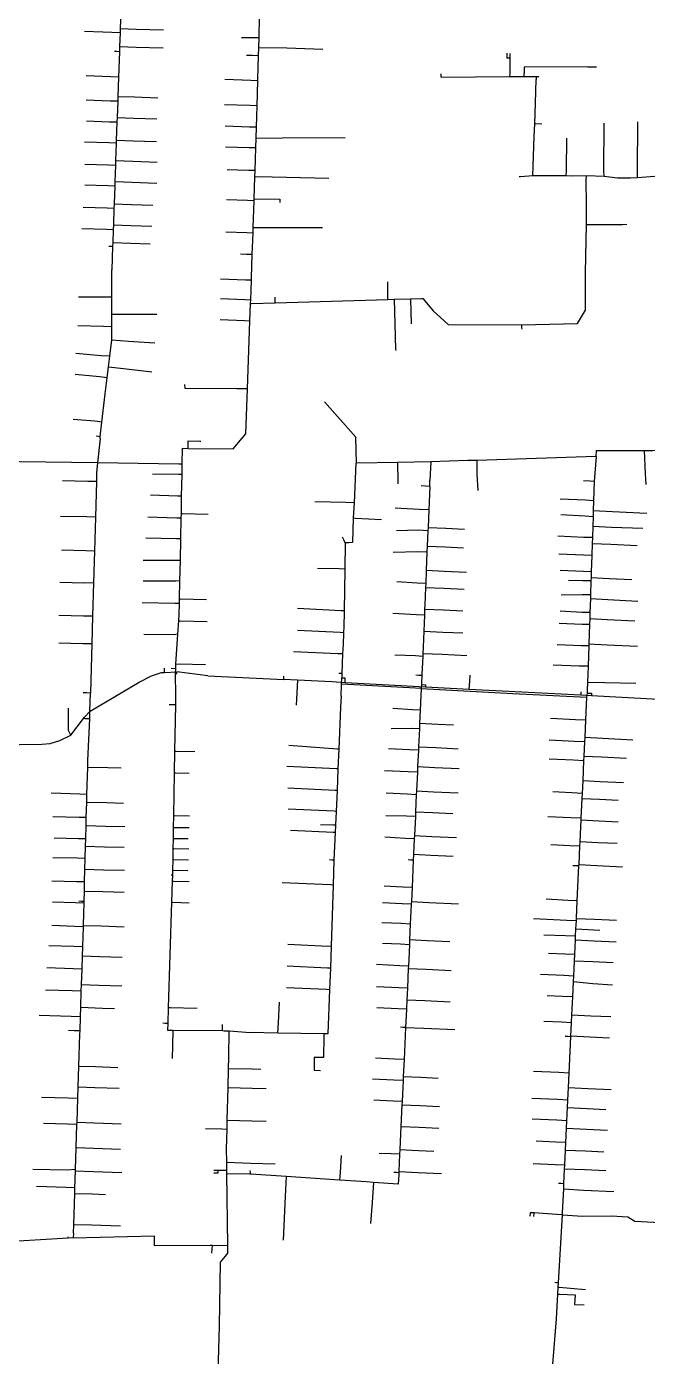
# Model space of a CAD drawing. Header units: inches. Extents: x 1024943 to 1043005, y 1856303 to 1868730.
# Drawn here: x 1034455 to 1035891, y 1862483 to 1865557 of the extents above; entities that cross this region are included whole.
import ezdxf

# ---------------------------------------------------------------- set-up
doc = ezdxf.new("R2010")
doc.units = ezdxf.units.IN
doc.header["$MEASUREMENT"] = 0
doc.layers.add('Water_Network', color=130, linetype='Continuous')

msp = doc.modelspace()

# ---------------------------------------------------------------- linework, layer by layer
at = {"layer": 'Water_Network', "elevation": 0}
for points in [[(1034684, 1865907.9), (1034683.4, 1865889.5), (1034682.7, 1865869.7), (1034681.7, 1865840.4), (1034680.3, 1865800.3), (1034679.8, 1865788.4), (1034678.4, 1865747.5), (1034678.1, 1865740.1), (1034676.7, 1865697.5), (1034676.4, 1865688.9), (1034675.7, 1865669.8), (1034673.3, 1865601.4), (1034672.9, 1865591.8), (1034671.6, 1865552.6), (1034671.2, 1865542.4), (1034670.1, 1865511.1), (1034669.7, 1865498.8)], [(1034991.7, 1865489.4), (1034992.1, 1865508.8), (1034992.7, 1865530.6), (1034993.9, 1865580.1), (1034995.1, 1865627.3), (1034996.4, 1865680.4), (1034997.6, 1865730.3), (1034998.8, 1865777), (1035001.3, 1865878.7), (1035001.7, 1865895.8)], [(1034671.6, 1865552.6), (1034708.8, 1865551.3)], [(1034708.8, 1865551.3), (1034771.7, 1865549.1)], [(1034652.3, 1865543.1), (1034589.1, 1865545.3)], [(1034671.2, 1865542.4), (1034652.3, 1865543.1)], [(1034975.1, 1865531.1), (1034952.3, 1865531.2)], [(1034992.7, 1865530.6), (1034975.1, 1865531.1)], [(1034669.7, 1865498.8), (1034667.6, 1865440.2), (1034666.1, 1865395.6), (1034665.7, 1865384.2), (1034664.4, 1865346.9), (1034664, 1865335.7), (1034662.5, 1865294.6), (1034662.3, 1865287.5), (1034660.9, 1865247.3), (1034660.5, 1865235.9), (1034659.2, 1865198.7), (1034658.8, 1865187.9), (1034657.4, 1865147.4), (1034657, 1865136.4), (1034655.7, 1865098.8), (1034655.3, 1865087.1), (1034654.2, 1865057.7), (1034653.9, 1865048.4)], [(1034664, 1865499), (1034658.3, 1865499.2)], [(1034669.7, 1865498.8), (1034664, 1865499)], [(1034670.1, 1865511.1), (1034708.6, 1865509.7)], [(1034708.6, 1865509.7), (1034771.2, 1865507.5)], [(1034977.9, 1865489.7), (1034964.1, 1865490.1)], [(1034991.7, 1865489.4), (1034977.9, 1865489.7)], [(1034990.3, 1865436.5), (1034991.7, 1865489.4)], [(1034992.1, 1865508.8), (1035056.7, 1865508.1)], [(1035056.7, 1865508.1), (1035140.3, 1865505.1)], [(1035566.3, 1865495.6), (1035566.3, 1865484.8)], [(1035573.5, 1865484.8), (1035573.5, 1865494.9)], [(1035566.3, 1865484.8), (1035573.5, 1865484.8)], [(1035573.5, 1865449.2), (1035573.5, 1865484.8)], [(1035753.4, 1865464), (1035606.3, 1865463.4), (1035606.2, 1865449.4)], [(1035753.4, 1865464), (1035773.1, 1865464.1)], [(1034650.2, 1865440.8), (1034592.6, 1865442.8)], [(1034667.6, 1865440.2), (1034650.2, 1865440.8)], [(1034974.1, 1865432.4), (1034913.5, 1865434.3)], [(1034990.2, 1865431.8), (1034974.1, 1865432.4)], [(1034981.8, 1865158.4), (1034983.3, 1865209.9), (1034983.7, 1865224), (1034985.2, 1865276.3), (1034985.9, 1865299.3), (1034986.7, 1865324.2), (1034988.3, 1865374), (1034990.2, 1865431.8), (1034990.3, 1865436.5)], [(1035414.1, 1865442.7), (1035414.2, 1865447.5)], [(1035414.1, 1865439.8), (1035414.1, 1865442.7)], [(1035414.1, 1865439.8), (1035573, 1865441.4), (1035606.4, 1865441.7)], [(1035573, 1865441.4), (1035573.5, 1865449.2)], [(1035606.4, 1865441.7), (1035606.2, 1865449.4)], [(1035606.4, 1865441.7), (1035634.2, 1865441.8)], [(1035626.1, 1865211.8), (1035629.4, 1865302.7), (1035630.5, 1865331.9), (1035632.3, 1865379.8), (1035634.2, 1865434.4)], [(1035634.2, 1865441.8), (1035634.2, 1865434.4)], [(1035634.2, 1865441.8), (1035640.3, 1865441.8)], [(1034648.3, 1865384.8), (1034592.6, 1865386.8)], [(1034665.7, 1865384.2), (1034648.3, 1865384.8)], [(1034666.1, 1865395.6), (1034704.5, 1865394.2)], [(1034704.5, 1865394.2), (1034758.9, 1865392.3)], [(1034971.9, 1865374.5), (1034912.9, 1865376.4)], [(1034988.3, 1865374), (1034971.9, 1865374.5)], [(1034647, 1865336.3), (1034593.8, 1865338.1)], [(1034664, 1865335.7), (1034647, 1865336.3)], [(1034664.4, 1865346.9), (1034703.1, 1865345.5)], [(1034703.1, 1865345.5), (1034756.4, 1865343.7)], [(1035868.2, 1865223.4), (1035869.1, 1865336.8)], [(1034970.5, 1865324.7), (1034914.2, 1865326.5)], [(1034986.7, 1865324.2), (1034970.5, 1865324.7)], [(1035632.5, 1865331.8), (1035630.5, 1865331.9)], [(1035647.3, 1865331.3), (1035632.5, 1865331.8)], [(1035790.4, 1865224.1), (1035791.2, 1865333.3)], [(1034645.6, 1865288.1), (1034588.9, 1865290.1)], [(1034662.3, 1865287.5), (1034645.6, 1865288.1)], [(1034662.5, 1865294.6), (1034701.7, 1865293.2)], [(1034701.7, 1865293.2), (1034755.2, 1865291.3)], [(1034969.3, 1865276.7), (1034914.8, 1865278.5)], [(1034985.2, 1865276.3), (1034969.3, 1865276.7)], [(1034985.9, 1865299.3), (1035046, 1865299.6)], [(1035046, 1865299.6), (1035192, 1865300.3)], [(1035704.2, 1865224), (1035704.8, 1865298.7)], [(1034660.9, 1865247.3), (1034700.4, 1865245.9)], [(1034700.4, 1865245.9), (1034757, 1865243.9)], [(1034644.2, 1865236.4), (1034589.5, 1865238.4)], [(1034660.5, 1865235.9), (1034644.2, 1865236.4)], [(1034968, 1865224.5), (1034919.3, 1865226)], [(1034983.7, 1865224), (1034968, 1865224.5)], [(1035703.3, 1865211.6), (1035704.2, 1865224)], [(1035791.3, 1865210.4), (1035790.4, 1865224.1)], [(1036166.1, 1865215.5), (1036081.2, 1865214.6), (1035947.2, 1865213.1), (1035868.3, 1865207.3), (1035851.7, 1865206.4)], [(1035868.3, 1865207.3), (1035868.2, 1865223.4)], [(1034642.9, 1865188.5), (1034589.5, 1865190.3)], [(1034658.8, 1865187.9), (1034642.9, 1865188.5)], [(1034659.2, 1865198.7), (1034699.1, 1865197.3)], [(1034699.1, 1865197.3), (1034756.4, 1865195.3)], [(1034983.3, 1865209.9), (1034991, 1865210.1), (1035154.1, 1865206.9)], [(1035597.7, 1865209.8), (1035594.4, 1865209.6)], [(1035626.1, 1865211.8), (1035597.7, 1865209.8)], [(1035635.9, 1865211.8), (1035626.1, 1865211.8)], [(1035749.9, 1865211.9), (1035715.4, 1865211.5), (1035703.3, 1865211.6), (1035635.9, 1865211.8)], [(1035749.7, 1865200.7), (1035749.9, 1865211.9)], [(1035749.9, 1865146.8), (1035749.7, 1865200.7)], [(1035846.8, 1865206.4), (1035821.6, 1865206.9), (1035791.3, 1865210.4), (1035749.9, 1865211.9)], [(1035851.7, 1865206.4), (1035849, 1865206.4), (1035846.8, 1865206.4)], [(1034966.1, 1865154.6), (1034917.1, 1865156.1)], [(1034981.2, 1865154.1), (1034966.1, 1865154.6)], [(1034977.2, 1865030), (1034978.8, 1865079.6), (1034979.2, 1865092.9), (1034981.2, 1865154.1), (1034981.8, 1865158.4)], [(1034981.8, 1865158.4), (1035040.8, 1865157.7)], [(1035040.8, 1865157.7), (1035040.6, 1865150)], [(1034641.5, 1865137), (1034586.2, 1865138.9)], [(1034657, 1865136.4), (1034641.5, 1865137)], [(1034657.4, 1865147.4), (1034697.7, 1865146)], [(1034697.7, 1865146), (1034747.3, 1865144.3)], [(1035750.1, 1865099.6), (1035749.9, 1865146.8)], [(1034640.3, 1865087.6), (1034582.5, 1865089.6)], [(1034655.7, 1865098.8), (1034696.5, 1865097.4)], [(1034696.5, 1865097.4), (1034744.8, 1865095.7)], [(1034979.2, 1865092.9), (1035038.4, 1865092.7)], [(1035038.4, 1865092.7), (1035139.9, 1865092.3)], [(1035600.1, 1864867.2), (1035729.1, 1864870.5), (1035747.6, 1864901.8), (1035748.2, 1864988.1), (1035750.1, 1865099.6)], [(1035750.1, 1865099.6), (1035833.9, 1865099.8)], [(1035833.9, 1865099.8), (1035843.9, 1865099.9)], [(1034655.3, 1865087.1), (1034640.3, 1865087.6)], [(1034964.2, 1865080.1), (1034915.6, 1865081.6)], [(1034978.8, 1865079.6), (1034964.2, 1865080.1)], [(1034649.6, 1865048.5), (1034645.3, 1865048.7)], [(1034653.9, 1865048.4), (1034649.6, 1865048.5)], [(1034653.9, 1865048.4), (1034652, 1864994.3)], [(1034654.2, 1865057.7), (1034695.5, 1865056.2)], [(1034695.5, 1865056.2), (1034741.1, 1865054.6)], [(1034963.7, 1865030.4), (1034950.2, 1865030.8)], [(1034977.2, 1865030), (1034963.7, 1865030.4)], [(1034975.5, 1864975.9), (1034977.2, 1865030)], [(1034625.4, 1864608.7), (1034629.4, 1864642.7), (1034637.1, 1864707.7), (1034641.5, 1864744.9), (1034644.6, 1864770.6), (1034647.5, 1864795.5), (1034651.9, 1864832.6), (1034651.9, 1864862.9), (1034652, 1864892.4), (1034652, 1864931.3), (1034652, 1864984.2), (1034652, 1864994.3)], [(1034961.3, 1864970.9), (1034903.9, 1864973)], [(1034975.3, 1864970.4), (1034961.3, 1864970.9)], [(1034973.3, 1864916.5), (1034973.6, 1864924.9), (1034975.3, 1864970.4), (1034975.5, 1864975.9)], [(1035290.6, 1864930.2), (1035290.6, 1864966.6)], [(1034636.6, 1864931.3), (1034575.4, 1864931.3)], [(1034652, 1864931.3), (1034636.6, 1864931.3)], [(1034828.6, 1864581.9), (1034933.2, 1864580.6), (1034962.1, 1864615.5), (1034966, 1864719.6), (1034971.8, 1864876.3), (1034973.3, 1864916.5)], [(1034960.2, 1864925.4), (1034903.9, 1864927.5)], [(1034973.6, 1864924.9), (1034960.2, 1864925.4)], [(1034973.3, 1864916.5), (1034975.1, 1864916.5)], [(1034973.3, 1864916.5), (1034975.1, 1864916.5)], [(1034975.1, 1864916.5), (1035030.4, 1864918.2)], [(1035030.2, 1864924.9), (1035030, 1864931.5)], [(1035030.4, 1864918.2), (1035030.2, 1864924.9)], [(1035030.4, 1864918.2), (1035290.6, 1864926.2), (1035305.1, 1864926.6)], [(1035290.6, 1864926.2), (1035290.6, 1864930.2)], [(1035305.1, 1864926.6), (1035343.1, 1864927.8), (1035368.3, 1864928.5)], [(1035305.1, 1864926.6), (1035308.7, 1864811.2)], [(1035343.1, 1864927.8), (1035344, 1864898.7), (1035344.9, 1864869.6)], [(1035368.3, 1864928.5), (1035371.7, 1864928.6), (1035395.7, 1864900.1)], [(1034652, 1864892.4), (1034691.9, 1864892.4)], [(1034691.9, 1864892.4), (1034756.1, 1864892.4)], [(1034959.3, 1864876.7), (1034902.7, 1864878.8)], [(1034971.8, 1864876.3), (1034959.3, 1864876.7)], [(1035395.7, 1864900.1), (1035430.4, 1864868.3), (1035600.1, 1864867.2)], [(1034632.8, 1864863.7), (1034573.5, 1864865.2)], [(1034651.9, 1864862.9), (1034632.8, 1864863.7)], [(1035600.1, 1864867.2), (1035600.1, 1864860.4)], [(1035600.1, 1864860.4), (1035600.4, 1864857.4)], [(1034651.9, 1864832.6), (1034690.8, 1864830)], [(1034690.8, 1864830), (1034751.8, 1864825.9)], [(1034627.7, 1864796.2), (1034569.1, 1864801.5)], [(1034647.5, 1864795.5), (1034627.7, 1864796.2)], [(1035308.7, 1864811.2), (1035308.8, 1864808.2)], [(1034623.3, 1864747.3), (1034567.7, 1864752.8)], [(1034644.6, 1864770.6), (1034686.1, 1864765.6)], [(1034686.1, 1864765.6), (1034744.4, 1864758.7)], [(1034641.5, 1864744.9), (1034623.3, 1864747.3)], [(1034966, 1864719.6), (1034941.6, 1864719.6), (1034821.5, 1864720.5), (1034821.4, 1864730)], [(1035217, 1864607.9), (1035144.2, 1864689.7)], [(1034612.7, 1864645), (1034562.4, 1864648.6)], [(1034629.4, 1864642.7), (1034612.7, 1864645)], [(1034620.7, 1864609.3), (1034615.9, 1864609.9)], [(1034624.9, 1864604.9), (1034619.2, 1864548.4)], [(1034625.4, 1864608.7), (1034620.7, 1864609.3)], [(1034624.9, 1864604.9), (1034625.4, 1864608.7)], [(1034828.6, 1864581.9), (1034828.6, 1864599.1), (1034855.7, 1864599)], [(1034855.7, 1864599), (1034857.8, 1864599)], [(1035218, 1864548.1), (1035217, 1864607.9)], [(1034815.1, 1864582.1), (1034814.4, 1864545.7)], [(1034815.1, 1864582.1), (1034828.6, 1864581.9)], [(1035773, 1864563.5), (1035773.7, 1864577.1), (1035883.3, 1864577.1), (1035901.6, 1864577.1), (1035903, 1864577.1), (1036159.8, 1864578.2)], [(1035883.3, 1864577.1), (1035886, 1864522.9)], [(1034619.2, 1864548.4), (1034319.2, 1864552.4)], [(1034619.2, 1864548.4), (1034617, 1864526.2)], [(1034806.9, 1864545.8), (1034619.2, 1864548.4)], [(1034814.4, 1864545.7), (1034813.9, 1864521.8), (1034812.9, 1864471.4), (1034812.2, 1864431.5), (1034811.9, 1864420.5), (1034810.9, 1864372.9), (1034809.9, 1864322.6), (1034809, 1864275.5), (1034808.2, 1864233.9), (1034808, 1864223.4), (1034807.5, 1864198), (1034806.5, 1864183.6), (1034804.3, 1864152.3), (1034799.6, 1864083.5), (1034799.2, 1864072.4), (1034799, 1864061.7)], [(1034814.4, 1864545.7), (1034806.9, 1864545.8)], [(1035390.2, 1864550.8), (1035313.2, 1864549.6), (1035218, 1864548.1), (1035216.5, 1864548.1), (1035212.7, 1864455.9), (1035210.8, 1864421.2), (1035210.8, 1864420.4), (1035208.9, 1864364.1), (1035200.8, 1864363.9)], [(1035313.2, 1864549.6), (1035313.7, 1864505.6)], [(1035390.2, 1864550.8), (1035388.2, 1864507.5)], [(1035773, 1864563.5), (1035496.4, 1864554.3), (1035475.3, 1864553.6), (1035390.2, 1864550.8)], [(1035496.4, 1864554.3), (1035496.5, 1864522.1)], [(1035773, 1864563.5), (1035768.3, 1864505.8)], [(1034596.7, 1864505.6), (1034537.9, 1864507.1)], [(1034616.4, 1864505.3), (1034596.7, 1864505.6)], [(1034617, 1864526.2), (1034616.4, 1864505.3), (1034614.1, 1864423.3), (1034611.9, 1864344.5), (1034609.9, 1864270.9), (1034607.8, 1864194.4), (1034606, 1864130.2), (1034602.9, 1864016.4)], [(1034806.2, 1864521.8), (1034746, 1864522.2)], [(1034813.9, 1864521.8), (1034806.2, 1864521.8)], [(1035313.7, 1864505.6), (1035313.8, 1864500.2)], [(1035387.6, 1864494.2), (1035388.2, 1864507.5)], [(1035496.5, 1864522.1), (1035498.7, 1864484.9)], [(1035758.6, 1864506.2), (1035743.2, 1864507)], [(1035768.3, 1864505.8), (1035766.8, 1864461.1), (1035766, 1864438.1), (1035765.6, 1864424.1), (1035764.8, 1864401.8), (1035763.9, 1864375.6), (1035763.5, 1864362.2), (1035762.6, 1864334), (1035761.3, 1864297), (1035760.9, 1864283.8), (1035760.6, 1864275.6), (1035759.8, 1864243.1), (1035759.3, 1864234.8), (1035758.2, 1864202.6), (1035757.8, 1864188.8), (1035756.9, 1864174.6), (1035755.8, 1864130.5), (1035755.7, 1864125.3), (1035754.1, 1864078.5), (1035752.9, 1864041.3), (1035752.6, 1864032.3)], [(1035768.3, 1864505.8), (1035758.6, 1864506.2)], [(1035886, 1864522.9), (1035887.9, 1864498.8)], [(1035377.6, 1864494.6), (1035367.6, 1864495.1)], [(1035387.6, 1864494.2), (1035385.3, 1864439.6), (1035383.6, 1864399.1), (1035383.3, 1864391.4), (1035381.8, 1864355.9), (1035381.2, 1864341.7), (1035379.5, 1864300.3), (1035378.3, 1864269.9), (1035377.9, 1864260.5), (1035376.2, 1864220.2), (1035375.8, 1864210.4), (1035375.2, 1864196.6), (1035373.7, 1864159.5), (1035372.2, 1864122.5), (1035371.5, 1864107.9), (1035371.3, 1864100.9), (1035369.6, 1864060.1)], [(1035387.6, 1864494.2), (1035377.6, 1864494.6)], [(1034805, 1864471.4), (1034741.9, 1864474.2)], [(1034812.9, 1864471.4), (1034805, 1864471.4)], [(1035193.2, 1864456.6), (1035121.7, 1864458.8)], [(1035212.7, 1864455.9), (1035193.2, 1864456.6)], [(1035363.5, 1864440.6), (1035307.9, 1864444.1)], [(1035748.2, 1864461.9), (1035689.2, 1864464.8)], [(1035766.8, 1864461.1), (1035748.2, 1864461.9)], [(1034594.7, 1864423.4), (1034533.6, 1864424.9)], [(1034614.1, 1864423.3), (1034594.7, 1864423.4)], [(1034802.7, 1864420.8), (1034735.1, 1864423)], [(1034811.9, 1864420.5), (1034802.7, 1864420.8)], [(1034812.2, 1864431.5), (1034815.4, 1864431.4)], [(1034815.4, 1864431.4), (1034875.4, 1864430.2)], [(1035210.8, 1864421.2), (1035215.8, 1864420.9), (1035276.2, 1864417.7)], [(1035385.3, 1864439.6), (1035363.5, 1864440.6)], [(1035747.3, 1864425.1), (1035690.7, 1864428.5)], [(1035765.6, 1864424.1), (1035747.3, 1864425.1)], [(1035766, 1864438.1), (1035810.2, 1864435.8)], [(1035810.2, 1864435.8), (1035889.9, 1864431.9)], [(1035361.4, 1864392.8), (1035310.8, 1864391.2)], [(1035383.3, 1864391.4), (1035361.4, 1864392.8)], [(1035383.6, 1864399.1), (1035424.7, 1864397.6)], [(1035424.7, 1864397.6), (1035467.7, 1864395.6)], [(1035764.8, 1864401.8), (1035808.3, 1864400)], [(1035808.3, 1864400), (1035880.8, 1864397.9)], [(1034801.7, 1864373.1), (1034731.1, 1864374.5)], [(1034810.9, 1864372.9), (1034801.7, 1864373.1)], [(1035192.3, 1864364), (1035191.2, 1864303), (1035189.3, 1864206.3), (1035188.6, 1864166.8), (1035188.4, 1864157.6), (1035188.3, 1864155.8), (1035187.1, 1864129), (1035186.1, 1864107), (1035184, 1864061.6)], [(1035189, 1864370.3), (1035185.7, 1864376.5)], [(1035192.3, 1864364), (1035189, 1864370.3)], [(1035200.8, 1864363.9), (1035192.3, 1864364)], [(1035381.8, 1864355.9), (1035423, 1864354.4)], [(1035423, 1864354.4), (1035466, 1864352.3)], [(1035743.9, 1864376.2), (1035683.9, 1864379.2)], [(1035763.9, 1864375.6), (1035743.9, 1864376.2)], [(1035763.5, 1864362.2), (1035806.8, 1864360.5)], [(1035806.8, 1864360.5), (1035867.4, 1864357.5)], [(1034591.8, 1864345.5), (1034535.6, 1864346.9)], [(1034611.9, 1864344.5), (1034591.8, 1864345.5)], [(1034801.2, 1864322.6), (1034724.5, 1864322.6)], [(1034809.9, 1864322.6), (1034801.2, 1864322.6)], [(1035359.7, 1864342.7), (1035303.3, 1864341)], [(1035381.2, 1864341.7), (1035359.7, 1864342.7)], [(1035743.1, 1864334.8), (1035686.5, 1864337.3)], [(1035762.6, 1864334), (1035743.1, 1864334.8)], [(1035177.8, 1864303.8), (1035128.2, 1864304.3)], [(1035191.2, 1864303), (1035177.8, 1864303.8)], [(1035379.5, 1864300.3), (1035421.2, 1864298.3)], [(1035421.2, 1864298.3), (1035472.4, 1864295.9)], [(1035742.4, 1864297.7), (1035689, 1864299.7)], [(1035761.3, 1864297), (1035742.4, 1864297.7)], [(1034589.3, 1864270.8), (1034531.8, 1864272.2)], [(1034609.9, 1864270.9), (1034589.3, 1864270.8)], [(1034800.2, 1864275.2), (1034724.6, 1864275.2)], [(1034809, 1864275.5), (1034800.2, 1864275.2)], [(1035358.2, 1864270.6), (1035311.8, 1864273.2)], [(1035378.3, 1864269.9), (1035358.2, 1864270.6)], [(1035377.9, 1864260.5), (1035420.3, 1864258.5)], [(1035741.9, 1864275.6), (1035708.3, 1864276.3)], [(1035760.6, 1864275.6), (1035741.9, 1864275.6)], [(1035760.9, 1864283.8), (1035803, 1864281.4)], [(1035803, 1864281.4), (1035855, 1864279.1)], [(1034808.2, 1864233.9), (1034811.2, 1864234)], [(1034811.2, 1864234), (1034871.1, 1864232.6)], [(1035420.3, 1864258.5), (1035467.2, 1864256.3)], [(1035740.2, 1864243.1), (1035691.6, 1864242.9)], [(1035759.8, 1864243.1), (1035740.2, 1864243.1)], [(1035759.3, 1864234.8), (1035799.4, 1864232.6)], [(1035799.4, 1864232.6), (1035869.1, 1864229.2)], [(1034798.4, 1864223.4), (1034722, 1864224.8)], [(1034808, 1864223.4), (1034798.4, 1864223.4)], [(1035183.1, 1864206.3), (1035081.6, 1864211.6)], [(1035189.3, 1864206.3), (1035183.1, 1864206.3)], [(1035356.9, 1864197.5), (1035302.4, 1864200.1)], [(1035375.8, 1864210.4), (1035419.3, 1864208.5)], [(1035419.3, 1864208.5), (1035464.1, 1864206.3)], [(1035739.6, 1864202.6), (1035689.2, 1864205.7)], [(1035758.2, 1864202.6), (1035739.6, 1864202.6)], [(1034587, 1864194.5), (1034529.2, 1864195.9)], [(1034607.8, 1864194.4), (1034587, 1864194.5)], [(1034806.5, 1864183.6), (1034809.9, 1864183.4)], [(1034809.9, 1864183.4), (1034872.9, 1864182.1)], [(1035375.2, 1864196.6), (1035356.9, 1864197.5)], [(1035740.1, 1864175.2), (1035686.9, 1864177.3)], [(1035756.9, 1864174.6), (1035740.1, 1864175.2)], [(1035757.8, 1864188.8), (1035798.2, 1864186.5)], [(1035798.2, 1864186.5), (1035861.8, 1864183.4)], [(1034796.1, 1864151), (1034726.3, 1864151.6)], [(1034804.3, 1864152.3), (1034796.1, 1864151)], [(1035180.5, 1864156.2), (1035082, 1864161.1)], [(1035188.3, 1864155.8), (1035180.5, 1864156.2)], [(1035373.7, 1864159.5), (1035418.1, 1864157.5)], [(1035418.1, 1864157.5), (1035464.1, 1864155.3)], [(1034585.3, 1864130.5), (1034529.6, 1864131.9)], [(1034606, 1864130.2), (1034585.3, 1864130.5)], [(1035175.1, 1864107.4), (1035072.7, 1864111.4)], [(1035186.1, 1864107), (1035175.1, 1864107.4)], [(1035371.5, 1864107.9), (1035416.2, 1864106)], [(1035416.2, 1864106), (1035473.4, 1864103.3)], [(1035737.7, 1864125.9), (1035682.6, 1864127.7)], [(1035755.7, 1864125.3), (1035737.7, 1864125.9)], [(1035755.8, 1864130.5), (1035798.1, 1864128)], [(1035798.1, 1864128), (1035868, 1864124.6)], [(1034799.6, 1864083.5), (1034807.9, 1864083.8)], [(1034807.9, 1864083.8), (1034868.9, 1864082.6)], [(1035354.3, 1864102.1), (1035306.9, 1864104.3)], [(1035371.3, 1864100.9), (1035354.3, 1864102.1)], [(1035733.6, 1864078.3), (1035673.3, 1864081)], [(1035754.1, 1864078.5), (1035733.6, 1864078.3)], [(1034588.8, 1863960.7), (1034601.7, 1863974.3), (1034715.5, 1864041.9), (1034743.7, 1864056), (1034766.7, 1864064), (1034774.1, 1864064.2)], [(1034588.8, 1863960.7), (1034601.7, 1863974.3), (1034715.5, 1864041.9), (1034743.7, 1864056), (1034766.7, 1864064), (1034774.1, 1864064.2)], [(1034773.9, 1864070.7), (1034773.8, 1864073.7)], [(1034774.1, 1864064.2), (1034773.9, 1864070.7)], [(1034774.1, 1864064.2), (1034802.4, 1864065.1)], [(1034774.1, 1864064.2), (1034802.4, 1864065.1)], [(1034799.2, 1864072.4), (1034789.3, 1864072.9)], [(1034799, 1864061.7), (1034802.4, 1864061.7)], [(1034799, 1864061.7), (1034799.8, 1864010.5)], [(1034802.4, 1864061.7), (1034802.4, 1864065.1)], [(1034873.9, 1864056.5), (1034802.4, 1864065.1)], [(1034873.9, 1864056.5), (1034802.4, 1864065.1)], [(1034873.9, 1864056.5), (1035050, 1864048)], [(1034873.9, 1864056.5), (1035050, 1864048)], [(1035050, 1864048), (1035050.2, 1864052.8)], [(1035192.2, 1864040.4), (1035160.9, 1864042), (1035082, 1864046.3), (1035050, 1864048)], [(1035192.2, 1864040.4), (1035160.9, 1864042), (1035082, 1864046.3), (1035050, 1864048)], [(1035050.2, 1864052.8), (1035050.2, 1864055.6)], [(1035082, 1864046.3), (1035079.6, 1864002), (1035078.9, 1863988.3)], [(1035180.9, 1864061.7), (1035177.7, 1864061.9)], [(1035184, 1864061.6), (1035180.9, 1864061.7)], [(1035183.7, 1864037.1), (1035184, 1864051)], [(1035184, 1864061.6), (1035184, 1864051)], [(1035186.3, 1864051), (1035184, 1864051)], [(1035192.2, 1864040.4), (1035192.3, 1864051.1), (1035186.3, 1864051)], [(1035362.4, 1864057.2), (1035355.4, 1864057.5)], [(1035369.4, 1864056.9), (1035362.4, 1864057.2)], [(1035369.4, 1864056.9), (1035368.7, 1864040.4)], [(1035369.6, 1864060.1), (1035369.4, 1864056.9)], [(1035480.3, 1864043.9), (1035480.8, 1864057.8)], [(1034594.3, 1864016.6), (1034585.7, 1864016.9)], [(1034602.9, 1864016.4), (1034594.3, 1864016.6)], [(1034601.1, 1863957.2), (1034601.6, 1863974.3), (1034602.9, 1864016.4)], [(1035182.7, 1864008.9), (1035183.7, 1864037.1)], [(1035340.6, 1864028.5), (1035183.7, 1864037.1)], [(1035377.8, 1864030.4), (1035192.2, 1864040.4)], [(1035377.8, 1864030.4), (1035192.2, 1864040.4)], [(1035368, 1864027), (1035340.6, 1864028.5)], [(1035368, 1864027), (1035365.7, 1863976.7), (1035364.3, 1863946.6), (1035363.7, 1863933.6), (1035361.8, 1863892.1), (1035361.4, 1863884.6), (1035359.6, 1863846.4), (1035359, 1863833.2), (1035357, 1863790.2), (1035356.6, 1863781.5), (1035354.8, 1863741.9), (1035354.3, 1863731.1), (1035352.6, 1863686.8), (1035351.9, 1863679.4), (1035350.2, 1863643.9), (1035349.6, 1863630.1)], [(1035368.5, 1864036.1), (1035368, 1864027)], [(1035368, 1864027), (1035580, 1864015.7)], [(1035368.7, 1864040.4), (1035368.5, 1864036.1)], [(1035368.5, 1864036.1), (1035370.3, 1864036)], [(1035370.3, 1864036), (1035378, 1864035.6), (1035377.8, 1864030.4)], [(1035737.4, 1864011.2), (1035479.1, 1864025), (1035377.8, 1864030.4)], [(1035737.4, 1864011.2), (1035479.1, 1864025), (1035377.8, 1864030.4)], [(1035479.1, 1864025), (1035480.3, 1864043.9)], [(1035580, 1864015.7), (1035751.4, 1864006.9)], [(1035737.4, 1864011.2), (1035737.6, 1864015.3)], [(1035737.6, 1864015.3), (1035737.8, 1864019.3)], [(1035751.4, 1864006.9), (1035752.5, 1864016.4)], [(1035752.5, 1864016.4), (1035752.6, 1864032.3)], [(1035752.5, 1864016.4), (1035753.1, 1864016.4), (1035761.8, 1864016), (1035761.6, 1864009.9)], [(1035752.9, 1864041.3), (1035793, 1864040.8)], [(1035793, 1864040.8), (1035864.6, 1864039.6)], [(1034793.2, 1863989.3), (1034784.5, 1863989.5)], [(1034799.8, 1864010.5), (1034799.4, 1863989.2), (1034797.5, 1863881.9), (1034796.6, 1863832), (1034794.8, 1863733.5), (1034794.3, 1863706), (1034793.9, 1863680.5), (1034793.4, 1863656.9), (1034793, 1863631.6), (1034792.5, 1863607.1), (1034792.3, 1863595.1)], [(1034799.4, 1863989.2), (1034793.2, 1863989.3)], [(1035182.7, 1864008.9), (1035181, 1863983.8), (1035177.3, 1863886.8), (1035175.3, 1863841.2), (1035173.1, 1863791.3), (1035171, 1863743), (1035169.5, 1863711.1), (1035168.8, 1863694.2), (1035166, 1863630.2)], [(1035732.8, 1863616.7), (1035733, 1863619.8), (1035735, 1863662.4), (1035735.5, 1863673.2), (1035737.9, 1863723.2), (1035738.1, 1863726.9), (1035740.2, 1863773), (1035740.8, 1863784.6), (1035742.2, 1863814.1), (1035744.4, 1863860), (1035744.9, 1863870.6), (1035746.5, 1863903.6), (1035747, 1863914.2), (1035748.9, 1863953.9), (1035751.4, 1864006.9)], [(1035761.6, 1864009.9), (1035737.4, 1864011.2)], [(1035761.6, 1864009.9), (1035737.4, 1864011.2)], [(1036143.4, 1863989.5), (1035761.6, 1864009.9)], [(1036143.4, 1863989.5), (1035761.6, 1864009.9)], [(1034271.8, 1863897), (1034417.2, 1863896.7), (1034438.5, 1863897.2), (1034490.5, 1863897.9), (1034509.8, 1863899.6), (1034532.2, 1863906.7), (1034557.7, 1863919.2), (1034588.8, 1863960.7)], [(1034271.8, 1863897), (1034417.2, 1863896.7), (1034438.5, 1863897.2), (1034490.5, 1863897.9), (1034509.8, 1863899.6), (1034532.2, 1863906.7), (1034557.7, 1863919.2), (1034588.8, 1863960.7)], [(1034552.1, 1863930), (1034551.7, 1863981.8)], [(1034597.1, 1863957.2), (1034590.1, 1863957.1), (1034588.8, 1863960.7)], [(1034596.7, 1863860.5), (1034601.1, 1863957.2)], [(1034601.1, 1863957.2), (1034597.1, 1863957.2)], [(1035347.4, 1863977.9), (1035302.3, 1863980.4)], [(1035365.7, 1863976.7), (1035347.4, 1863977.9)], [(1035724.9, 1863954.8), (1035667.3, 1863957.5)], [(1035748.9, 1863953.9), (1035724.9, 1863954.8)], [(1034557.7, 1863919.2), (1034552.1, 1863930)], [(1035344.4, 1863934.5), (1035298.2, 1863934)], [(1035363.7, 1863933.6), (1035344.4, 1863934.5)], [(1035364.3, 1863946.6), (1035406.3, 1863944.6)], [(1035406.3, 1863944.6), (1035442.2, 1863943)], [(1035174.3, 1863886.9), (1035061.5, 1863895.1)], [(1035361.8, 1863892.1), (1035402.4, 1863890.2)], [(1035722.5, 1863904.8), (1035664, 1863907.5)], [(1035746.5, 1863903.6), (1035722.5, 1863904.8)], [(1035747, 1863914.2), (1035787.3, 1863912.5)], [(1035787.3, 1863912.5), (1035857.1, 1863908.6)], [(1034588.1, 1863534.8), (1034588.7, 1863558.7), (1034589.3, 1863579.8), (1034590, 1863609.1), (1034590.7, 1863634), (1034591.4, 1863662.4), (1034591.8, 1863679.1), (1034592.6, 1863710.3), (1034593.1, 1863728.6), (1034594, 1863764.4), (1034594.4, 1863780), (1034594.5, 1863782.3), (1034596.3, 1863845.4), (1034596.7, 1863860.5)], [(1034797.5, 1863881.9), (1034800.8, 1863881.8)], [(1034800.8, 1863881.8), (1034844, 1863881.1)], [(1035177.3, 1863886.8), (1035174.3, 1863886.9)], [(1035341.1, 1863885.5), (1035292.3, 1863887.8)], [(1035361.4, 1863884.6), (1035341.1, 1863885.5)], [(1035402.4, 1863890.2), (1035453.7, 1863887.8)], [(1035719.9, 1863861.2), (1035664, 1863863.8)], [(1035744.4, 1863860), (1035719.9, 1863861.2)], [(1035744.9, 1863870.6), (1035785.1, 1863868.7)], [(1035785.1, 1863868.7), (1035843, 1863865.9)], [(1034596.3, 1863845.4), (1034643.2, 1863844.1)], [(1034643.2, 1863844.1), (1034673.5, 1863843.2)], [(1034796.6, 1863832), (1034800.1, 1863832)], [(1034800.1, 1863832), (1034830.9, 1863831.4)], [(1035171.7, 1863841.3), (1035056.7, 1863846.4)], [(1035175.3, 1863841.2), (1035171.7, 1863841.3)], [(1035338, 1863834.2), (1035282.9, 1863836.8)], [(1035359, 1863833.2), (1035338, 1863834.2)], [(1035359.6, 1863846.4), (1035399.4, 1863844.6)], [(1035399.4, 1863844.6), (1035455.7, 1863842)], [(1035742.2, 1863814.1), (1035782.2, 1863812.2)], [(1035782.2, 1863812.2), (1035835.7, 1863809.7)], [(1034578.4, 1863782.7), (1034511.5, 1863784.7)], [(1034594.5, 1863782.3), (1034578.4, 1863782.7)], [(1035168.9, 1863791.4), (1035059.6, 1863796.3)], [(1035173.1, 1863791.3), (1035168.9, 1863791.4)], [(1035335.1, 1863782.5), (1035287.1, 1863784.7)], [(1035356.6, 1863781.5), (1035335.1, 1863782.5)], [(1035357, 1863790.2), (1035396.2, 1863788.4)], [(1035396.2, 1863788.4), (1035453.7, 1863785.8)], [(1035716.3, 1863785.7), (1035672.3, 1863787.8)], [(1035740.8, 1863784.6), (1035716.3, 1863785.7)], [(1035740.2, 1863773), (1035780.5, 1863771.1)], [(1035780.5, 1863771.1), (1035823.2, 1863769.1)], [(1034594, 1863764.4), (1034639.7, 1863763.2)], [(1034639.7, 1863763.2), (1034679.4, 1863762.2)], [(1035166.7, 1863743.2), (1035059.8, 1863748)], [(1035171, 1863743), (1035166.7, 1863743.2)], [(1035354.8, 1863741.9), (1035393.9, 1863740.1)], [(1035393.9, 1863740.1), (1035441.2, 1863737.9)], [(1034576.4, 1863729), (1034516, 1863730.5)], [(1034593.1, 1863728.6), (1034576.4, 1863729)], [(1034592.6, 1863710.3), (1034637.5, 1863709.1)], [(1034637.5, 1863709.1), (1034682.6, 1863708)], [(1034794.8, 1863733.5), (1034797.5, 1863733.4)], [(1034797.5, 1863733.4), (1034831.5, 1863732.8)], [(1035164.7, 1863711.1), (1035134.6, 1863712)], [(1035169.5, 1863711.1), (1035164.7, 1863711.1)], [(1035334, 1863732), (1035285.7, 1863732.8)], [(1035354.3, 1863731.1), (1035334, 1863732)], [(1035714.1, 1863728), (1035660.8, 1863730.6)], [(1035738.1, 1863726.9), (1035714.1, 1863728)], [(1035737.9, 1863723.2), (1035778.5, 1863721.2)], [(1035778.5, 1863721.2), (1035823.2, 1863719.1)], [(1034574.5, 1863679.5), (1034519, 1863680.9)], [(1034591.8, 1863679.1), (1034574.5, 1863679.5)], [(1034793.9, 1863680.5), (1034795.5, 1863680.5)], [(1034794.3, 1863706), (1034796.5, 1863706)], [(1034795.5, 1863680.5), (1034828.9, 1863679.9)], [(1034796.5, 1863706), (1034830.9, 1863705.4)], [(1035164.1, 1863694.4), (1035065.6, 1863698.7)], [(1035168.8, 1863694.2), (1035164.1, 1863694.4)], [(1035331.8, 1863680.6), (1035283.5, 1863683.1)], [(1035351.9, 1863679.4), (1035331.8, 1863680.6)], [(1035352.6, 1863686.8), (1035392.2, 1863684.9)], [(1035392.2, 1863684.9), (1035449.6, 1863682.3)], [(1034591.4, 1863662.4), (1034635.4, 1863661.3)], [(1034635.4, 1863661.3), (1034680.7, 1863660.1)], [(1034793.4, 1863656.9), (1034795.7, 1863656.8)], [(1034795.7, 1863656.8), (1034830.2, 1863656.2)], [(1035711.8, 1863663.5), (1035667.5, 1863665.6)], [(1035735, 1863662.4), (1035711.8, 1863663.5)], [(1035735.5, 1863673.2), (1035776.6, 1863671.3)], [(1035776.6, 1863671.3), (1035821.2, 1863669.1)], [(1034572.7, 1863634.4), (1034516, 1863635.9)], [(1034590.7, 1863634), (1034572.7, 1863634.4)], [(1034793, 1863631.6), (1034795.1, 1863631.7)], [(1034795.1, 1863631.7), (1034829.5, 1863631)], [(1035166, 1863630.2), (1035164.1, 1863572.2), (1035159.4, 1863431.2), (1035157.8, 1863380.7), (1035156.1, 1863330.7), (1035152.1, 1863228.5), (1035142.3, 1863228.5)], [(1035160.8, 1863630.5), (1035155.6, 1863630.7)], [(1035166, 1863630.2), (1035160.8, 1863630.5)], [(1035349.6, 1863630.1), (1035346.6, 1863566.9), (1035345.1, 1863534.3), (1035344.9, 1863528.2), (1035342.7, 1863482.5), (1035341.1, 1863446.5), (1035340.5, 1863434.7), (1035338.2, 1863385.3), (1035338, 1863379.8), (1035335.8, 1863334.4), (1035334.8, 1863307.6), (1035333.6, 1863285.6), (1035331.6, 1863243.5)], [(1035343.6, 1863630.4), (1035337.7, 1863630.7)], [(1035349.6, 1863630.1), (1035343.6, 1863630.4)], [(1035350.2, 1863643.9), (1035390.3, 1863642)], [(1035390.3, 1863642), (1035441.6, 1863639.6)], [(1035714, 1863221.9), (1035714.1, 1863223.8), (1035715.6, 1863254.5), (1035716.5, 1863272.8), (1035718.4, 1863314.1), (1035720.1, 1863349.5), (1035720.7, 1863362.1), (1035722.4, 1863397.7), (1035723.1, 1863411.9), (1035724.7, 1863445.8), (1035725.1, 1863454.2), (1035725.4, 1863471.3), (1035726.8, 1863489.7), (1035727.1, 1863495.7), (1035729, 1863536.2), (1035732.8, 1863616.7)], [(1035725.7, 1863617), (1035718.6, 1863617.4)], [(1035732.8, 1863616.7), (1035725.7, 1863617)], [(1035733, 1863619.8), (1035774.4, 1863617.8)], [(1035774.4, 1863617.8), (1035833.7, 1863615)], [(1034590, 1863609.1), (1034633.2, 1863608)], [(1034633.2, 1863608), (1034681.4, 1863606.8)], [(1034792.3, 1863595.1), (1034791.9, 1863581.8), (1034790.4, 1863532.8), (1034782.6, 1863289.6), (1034781.5, 1863252.8)], [(1034790.7, 1863595.2), (1034789.1, 1863595.2)], [(1034792.3, 1863595.1), (1034790.7, 1863595.2)], [(1034792.5, 1863607.1), (1034794.1, 1863607.3)], [(1034794.1, 1863607.3), (1034828.1, 1863606.5)], [(1034570.5, 1863580.3), (1034513, 1863581.7)], [(1034589.3, 1863579.8), (1034570.5, 1863580.3)], [(1034588.7, 1863558.7), (1034631, 1863557.6)], [(1034631, 1863557.6), (1034680.7, 1863556.3)], [(1034791.9, 1863581.8), (1034794.8, 1863581.7)], [(1034794.8, 1863581.7), (1034831, 1863580.5)], [(1035159, 1863572.9), (1035046.6, 1863577.9)], [(1035164.1, 1863572.2), (1035159, 1863572.9)], [(1035325.2, 1863567.9), (1035282.3, 1863569.9)], [(1035346.6, 1863566.9), (1035325.2, 1863567.9)], [(1034568.5, 1863531.5), (1034515.2, 1863532.9)], [(1034588, 1863531), (1034568.5, 1863531.5)], [(1034582.1, 1863534.9), (1034576.1, 1863535.1)], [(1034578.6, 1863235.5), (1034579.7, 1863268.2), (1034580.4, 1863290), (1034581.6, 1863327.3), (1034582.1, 1863342.4), (1034583.2, 1863378.4), (1034584.2, 1863408.7), (1034584.9, 1863429.6), (1034586.4, 1863476.4), (1034586.5, 1863479.4), (1034587.4, 1863507.5), (1034588, 1863531), (1034588.1, 1863534.8)], [(1034588.1, 1863534.8), (1034582.1, 1863534.9)], [(1034790.4, 1863532.8), (1034792.7, 1863532.7)], [(1034792.7, 1863532.7), (1034831, 1863531.5)], [(1035323.7, 1863529.2), (1035278.1, 1863531.3)], [(1035344.9, 1863528.2), (1035323.7, 1863529.2)], [(1035345.1, 1863534.3), (1035385.7, 1863532.6)], [(1035385.7, 1863532.6), (1035454.3, 1863529.2)], [(1035707.1, 1863537.3), (1035657.1, 1863539.7)], [(1035729, 1863536.2), (1035707.1, 1863537.3)], [(1035704.6, 1863490.7), (1035627.5, 1863494.4)], [(1035727.1, 1863495.7), (1035769, 1863493.7)], [(1035769, 1863493.7), (1035820, 1863491.3)], [(1034566.3, 1863477.1), (1034513.7, 1863478.8)], [(1034586.4, 1863476.4), (1034566.3, 1863477.1)], [(1034586.5, 1863479.4), (1034627.6, 1863478.1)], [(1034627.6, 1863478.1), (1034680.7, 1863476.3)], [(1035321.9, 1863483.5), (1035277.1, 1863485.5)], [(1035342.7, 1863482.5), (1035321.9, 1863483.5)], [(1035726.8, 1863489.7), (1035704.6, 1863490.7)], [(1035725.4, 1863471.3), (1035767, 1863469.3)], [(1035767, 1863469.3), (1035780.9, 1863468.6)], [(1034564.5, 1863430.3), (1034506.2, 1863432.2)], [(1034584.9, 1863429.6), (1034564.5, 1863430.3)], [(1035153, 1863430.8), (1035059, 1863435)], [(1035159.4, 1863431.2), (1035153, 1863430.8)], [(1035320.1, 1863435.7), (1035278.1, 1863437.6)], [(1035340.5, 1863434.7), (1035320.1, 1863435.7)], [(1035341.1, 1863446.5), (1035381.7, 1863444.6)], [(1035381.7, 1863444.6), (1035434.2, 1863442.2)], [(1035701.7, 1863455.5), (1035651.5, 1863457)], [(1035725.1, 1863454.2), (1035701.7, 1863455.5)], [(1035724.7, 1863445.8), (1035766.9, 1863443.8)], [(1035766.9, 1863443.8), (1035818.9, 1863441.3)], [(1034584.2, 1863408.7), (1034624.6, 1863407.4)], [(1034624.6, 1863407.4), (1034676.4, 1863405.7)], [(1035700.5, 1863412.9), (1035662.3, 1863414.7)], [(1035723.1, 1863411.9), (1035700.5, 1863412.9)], [(1034562.5, 1863379.1), (1034501.7, 1863381.1)], [(1034583.2, 1863378.4), (1034562.5, 1863379.1)], [(1035151.1, 1863380.9), (1035057.6, 1863385)], [(1035157.8, 1863380.7), (1035151.1, 1863380.9)], [(1035318.2, 1863386.2), (1035264.6, 1863388.7)], [(1035338.2, 1863385.3), (1035318.2, 1863386.2)], [(1035338, 1863379.8), (1035379.3, 1863377.9)], [(1035379.3, 1863377.9), (1035437.4, 1863375.2)], [(1035722.4, 1863397.7), (1035765, 1863395.7)], [(1035765, 1863395.7), (1035811.6, 1863393.4)], [(1034582.1, 1863342.4), (1034621.9, 1863341.1)], [(1034621.9, 1863341.1), (1034675.7, 1863339.4)], [(1035316.3, 1863335.3), (1035264.6, 1863337.7)], [(1035697.9, 1863363.2), (1035643.5, 1863365.8)], [(1035720.7, 1863362.1), (1035697.9, 1863363.2)], [(1035720.1, 1863349.5), (1035764.8, 1863345.1)], [(1035764.8, 1863345.1), (1035810.7, 1863342.2)], [(1034560.6, 1863327.9), (1034498.7, 1863330)], [(1034581.6, 1863327.3), (1034560.6, 1863327.9)], [(1035149.1, 1863330.9), (1035056.2, 1863335)], [(1035156.1, 1863330.7), (1035149.1, 1863330.9)], [(1035335.8, 1863334.4), (1035316.3, 1863335.3)], [(1035334.8, 1863307.6), (1035376.6, 1863305.7)], [(1035695.5, 1863315.2), (1035659.2, 1863316.9)], [(1035718.4, 1863314.1), (1035695.5, 1863315.2)], [(1034580.4, 1863290), (1034630.3, 1863288.4)], [(1034630.3, 1863288.4), (1034658.4, 1863287.5)], [(1034782.6, 1863289.6), (1034786.8, 1863289.5)], [(1034786.8, 1863289.5), (1034849.5, 1863288.4)], [(1035037.6, 1863253.8), (1035039.7, 1863302.3)], [(1035314.4, 1863286.5), (1035265.6, 1863288.8)], [(1035333.6, 1863285.6), (1035314.4, 1863286.5)], [(1035376.6, 1863305.7), (1035434.7, 1863303)], [(1034558.2, 1863268.9), (1034483.7, 1863271.3)], [(1034579.7, 1863268.2), (1034558.2, 1863268.9)], [(1034775.7, 1863253), (1034769.9, 1863253.1)], [(1034781.5, 1863252.8), (1034775.7, 1863253)], [(1034781.5, 1863252.8), (1034781, 1863237.3), (1034793.6, 1863237.2), (1034908.4, 1863236.1)], [(1034908.5, 1863243.1), (1034908.5, 1863250)], [(1035036.5, 1863230.4), (1035037.6, 1863253.8)], [(1035692.5, 1863255.6), (1035651.9, 1863257.5)], [(1035715.6, 1863254.5), (1035692.5, 1863255.6)], [(1035716.5, 1863272.8), (1035760.1, 1863270.7)], [(1035760.1, 1863270.7), (1035806.4, 1863268.5)], [(1034565.3, 1863236), (1034552, 1863236.4)], [(1034563.4, 1862768.1), (1034564, 1862787.7), (1034566.4, 1862860), (1034566.8, 1862873.1), (1034568.1, 1862911.8), (1034568.2, 1862915.1), (1034569.8, 1862965.7), (1034571.6, 1863019.3), (1034571.7, 1863024.3), (1034573.5, 1863079.2), (1034574.4, 1863106.1), (1034575.9, 1863154.2), (1034578.4, 1863228.3), (1034578.6, 1863235.5)], [(1034578.6, 1863235.5), (1034565.3, 1863236)], [(1034793.6, 1863237.2), (1034792.9, 1863201.1)], [(1034908.4, 1863236.1), (1034908.5, 1863243.1)], [(1034908.4, 1863236.1), (1034912.4, 1863236)], [(1034912.4, 1863236), (1034923.8, 1863235.6)], [(1034918, 1862912.6), (1034917.9, 1862932.2), (1034917.7, 1862962.8), (1034918.8, 1863007.9), (1034919.3, 1863028.9), (1034921.1, 1863104.6), (1034922.2, 1863148.9), (1034922.8, 1863174.2), (1034923.8, 1863235.6)], [(1034918, 1862912.6), (1034917.9, 1862932.2), (1034917.7, 1862962.8), (1034918.8, 1863007.9), (1034919.3, 1863028.9), (1034921.1, 1863104.6), (1034922.2, 1863148.9), (1034922.8, 1863174.2), (1034923.8, 1863235.6)], [(1034923.8, 1863235.6), (1034972.3, 1863231.5)], [(1035142.3, 1863228.5), (1035036.5, 1863230.4), (1034972.3, 1863231.5)], [(1035142.3, 1863228.5), (1035142.3, 1863221.8), (1035141.6, 1863174.3), (1035120.1, 1863174.3), (1035120.1, 1863145), (1035134.7, 1863143.9)], [(1035331.6, 1863243.5), (1035328.2, 1863169.1), (1035326.4, 1863130.1), (1035325.9, 1863121), (1035323.7, 1863072.3), (1035323.3, 1863064.8), (1035321, 1863014.9), (1035318.5, 1862961.4), (1035318, 1862950.3), (1035316.1, 1862910.2), (1035316, 1862907.6)], [(1035325.6, 1863243.5), (1035319.6, 1863243.8)], [(1035331.6, 1863243.5), (1035325.6, 1863243.5)], [(1035331.6, 1863243.5), (1035373.8, 1863242.2)], [(1035373.8, 1863242.2), (1035445.7, 1863238.8)], [(1035697.9, 1862882.2), (1035699.5, 1862917), (1035699.9, 1862925.1), (1035701.7, 1862960.2), (1035702.4, 1862977.4), (1035704, 1863010.7), (1035704.8, 1863027.8), (1035706.2, 1863058.3), (1035707.1, 1863075.6), (1035708.5, 1863104.6), (1035710, 1863138.1), (1035714, 1863221.9)], [(1035707.5, 1863222.2), (1035700.9, 1863222.5)], [(1035714, 1863221.9), (1035707.5, 1863222.2)], [(1035714.1, 1863223.8), (1035758.2, 1863221.7)], [(1035758.2, 1863221.7), (1035803.3, 1863219.6)], [(1034792.9, 1863201.1), (1034791.6, 1863171.8)], [(1034575.9, 1863154.2), (1034614.3, 1863153)], [(1034614.3, 1863153), (1034666.3, 1863151.3)], [(1035306.9, 1863170.1), (1035262.5, 1863172.2)], [(1035328.2, 1863169.1), (1035306.9, 1863170.1)], [(1034922.2, 1863148.9), (1034977.2, 1863147.6)], [(1034977.2, 1863147.6), (1034997, 1863147.1)], [(1035304.9, 1863122), (1035255.2, 1863124.3)], [(1035326.4, 1863130.1), (1035367, 1863128.2)], [(1035367, 1863128.2), (1035407.2, 1863126.4)], [(1035685.9, 1863139.2), (1035627.9, 1863142)], [(1035710, 1863138.1), (1035685.9, 1863139.2)], [(1034574.4, 1863106.1), (1034613.2, 1863104.8)], [(1034613.2, 1863104.8), (1034669.2, 1863103)], [(1034921.1, 1863104.6), (1034976.8, 1863103.2)], [(1034976.8, 1863103.2), (1035009.2, 1863102.4)], [(1035325.9, 1863121), (1035304.9, 1863122)], [(1035708.5, 1863104.6), (1035753.6, 1863102.4)], [(1035753.6, 1863102.4), (1035807.5, 1863099.9)], [(1034551.4, 1863079.9), (1034489.7, 1863081.9)], [(1034573.5, 1863079.2), (1034551.4, 1863079.9)], [(1035302.9, 1863073.3), (1035258.4, 1863075.4)], [(1035323.7, 1863072.3), (1035302.9, 1863073.3)], [(1035323.3, 1863064.8), (1035364.8, 1863062.9)], [(1035364.8, 1863062.9), (1035410.3, 1863060.8)], [(1035683.4, 1863076.7), (1035623.8, 1863079.5)], [(1035707.1, 1863075.6), (1035683.4, 1863076.7)], [(1035681.6, 1863028.9), (1035624.8, 1863031.6)], [(1035706.2, 1863058.3), (1035751.7, 1863056.1)], [(1035751.7, 1863056.1), (1035795, 1863054.1)], [(1034549.8, 1863020), (1034494.2, 1863021.8)], [(1034571.6, 1863019.3), (1034549.8, 1863020)], [(1034571.7, 1863024.3), (1034611.2, 1863023)], [(1034611.2, 1863023), (1034673.8, 1863021)], [(1034907, 1863008.2), (1034869, 1863009.1)], [(1034918.8, 1863007.9), (1034907, 1863008.2)], [(1034919.3, 1863028.9), (1034976.1, 1863027.5)], [(1034976.1, 1863027.5), (1035009.2, 1863026.7)], [(1035321, 1863014.9), (1035363.2, 1863012.9)], [(1035363.2, 1863012.9), (1035408.3, 1863010.8)], [(1035704.8, 1863027.8), (1035681.6, 1863028.9)], [(1035704, 1863010.7), (1035749.9, 1863008.5)], [(1035749.9, 1863008.5), (1035799.1, 1863006.2)], [(1035679.6, 1862978.5), (1035634.2, 1862980.6)], [(1035702.4, 1862977.4), (1035679.6, 1862978.5)], [(1034569.8, 1862965.7), (1034609.9, 1862964.4)], [(1034609.9, 1862964.4), (1034672.3, 1862962.4)], [(1035180.9, 1862908.2), (1035183.4, 1862947.3)], [(1035298, 1862951.3), (1035270.8, 1862952.5)], [(1035318, 1862950.3), (1035298, 1862951.3)], [(1035318.5, 1862961.4), (1035361.4, 1862959.4)], [(1035361.4, 1862959.4), (1035396.8, 1862957.7)], [(1035701.7, 1862960.2), (1035748, 1862958)], [(1035748, 1862958), (1035790.2, 1862956)], [(1034549.1, 1862914), (1034469.7, 1862915.1)], [(1034568.2, 1862915.1), (1034549.1, 1862914)], [(1034568.1, 1862911.8), (1034608.7, 1862910.4)], [(1034608.7, 1862910.4), (1034675.3, 1862908.3)], [(1034897.4, 1862912.7), (1034888.3, 1862912.9)], [(1034903.9, 1862912.5), (1034897.4, 1862912.7)], [(1034897.4, 1862912.7), (1034897.4, 1862906.7)], [(1034918, 1862912.6), (1034903.9, 1862912.5)], [(1034917.9, 1862932.2), (1034973.8, 1862930.1)], [(1034918, 1862905), (1034918, 1862912.6)], [(1034918, 1862905), (1034918, 1862912.6)], [(1034973.1, 1862908.2), (1034972.4, 1862912.5)], [(1034973.9, 1862904.1), (1034973.1, 1862908.2)], [(1034973.8, 1862930.1), (1035029.9, 1862928.5)], [(1035179.7, 1862890.4), (1035180.9, 1862908.2)], [(1035310.4, 1862907.9), (1035304.7, 1862908.2)], [(1035316, 1862907.6), (1035310.4, 1862907.9)], [(1035316, 1862907.6), (1035315.8, 1862903.2)], [(1035316.1, 1862910.2), (1035359.8, 1862908.2)], [(1035359.8, 1862908.2), (1035414.5, 1862905.7)], [(1035677.5, 1862926.2), (1035626.9, 1862928.6)], [(1035699.9, 1862925.1), (1035677.5, 1862926.2)], [(1035699.5, 1862917), (1035746.2, 1862914.8)], [(1035746.2, 1862914.8), (1035795, 1862912.5)], [(1034897.4, 1862906.7), (1034888.2, 1862906.7)], [(1034971.7, 1862904.2), (1034918, 1862905)], [(1034920.3, 1862740.1), (1034918, 1862905)], [(1034920.3, 1862740.1), (1034918, 1862905)], [(1034973.9, 1862904.1), (1034971.7, 1862904.2)], [(1035315.8, 1862903.2), (1035314.6, 1862881.4), (1035257.2, 1862885.2), (1035241.3, 1862886.3), (1035179.7, 1862890.4), (1035055.3, 1862898.6), (1034973.9, 1862904.1)], [(1035055.3, 1862898.6), (1035052.8, 1862852.6)], [(1035257.2, 1862885.2), (1035254.3, 1862838.7)], [(1035691.8, 1862882.5), (1035685.7, 1862882.7)], [(1035697.9, 1862882.2), (1035691.8, 1862882.5)], [(1035694.7, 1862815.7), (1035697.8, 1862870.1), (1035697.9, 1862882.2)], [(1034546.5, 1862873.7), (1034477.6, 1862876)], [(1034566.8, 1862873.1), (1034546.5, 1862873.7)], [(1034566.4, 1862860), (1034607.6, 1862858.7)], [(1034607.6, 1862858.7), (1034637.7, 1862857.7)], [(1035052.8, 1862852.6), (1035048.6, 1862752.1)], [(1035697.8, 1862870.1), (1035743.1, 1862867.3)], [(1035743.1, 1862867.3), (1035813.7, 1862864.3)], [(1035254.3, 1862838.7), (1035250.9, 1862790.1)], [(1035628.5, 1862814.8), (1035620.3, 1862815.3), (1035619.5, 1862807.4)], [(1035694.4, 1862810.4), (1035694.7, 1862815.7)], [(1034564, 1862787.7), (1034605.3, 1862787.4)], [(1034605.3, 1862787.4), (1034672.3, 1862785)], [(1035628.5, 1862814.8), (1035628.3, 1862812.3), (1035627.9, 1862806.9)], [(1035681.3, 1862811.2), (1035628.5, 1862814.8)], [(1035694.4, 1862810.4), (1035681.3, 1862811.2)], [(1035685.6, 1862653.2), (1035694.4, 1862810.4)], [(1035694.4, 1862810.4), (1035741, 1862807.3)], [(1035741, 1862807.3), (1035807.6, 1862807.7)], [(1035807.6, 1862807.7), (1035846, 1862805.4), (1035862.2, 1862795.7), (1036038.2, 1862786.5)], [(1034551.2, 1862756.5), (1034397.6, 1862747.4), (1034313.4, 1862744.2), (1034231.7, 1862742), (1034198.7, 1862742), (1034176.1, 1862744.5)], [(1034551.1, 1862758.1), (1034551, 1862759.8)], [(1034551.2, 1862756.5), (1034551.1, 1862758.1)], [(1034563.1, 1862757.2), (1034551.2, 1862756.5)], [(1034563.4, 1862768.1), (1034563.1, 1862757.2)], [(1034563.1, 1862757.2), (1034749.8, 1862761.9), (1034749.8, 1862739.3), (1034879.6, 1862740.4), (1034884.1, 1862740.2)], [(1034883.6, 1862730.9), (1034883.1, 1862721.6)], [(1034884.1, 1862740.2), (1034883.6, 1862730.9)], [(1034884.1, 1862740.2), (1034898.4, 1862739.4)], [(1034898.4, 1862739.4), (1034920.3, 1862740.1)], [(1034920.6, 1862721.5), (1034920.3, 1862740.1)], [(1034920.6, 1862721.5), (1034920.3, 1862740.1)], [(1034900, 1861995.5), (1034889.2, 1862011.7), (1034890, 1862040.9), (1034895.1, 1862233.6), (1034895.1, 1862338), (1034901.2, 1862553.5), (1034903.7, 1862700.6), (1034915.4, 1862715.1), (1034920.6, 1862721.5)], [(1034900, 1861995.5), (1034889.2, 1862011.7), (1034890, 1862040.9), (1034895.1, 1862233.6), (1034895.1, 1862338), (1034901.2, 1862553.5), (1034903.7, 1862700.6), (1034915.4, 1862715.1), (1034920.6, 1862721.5)], [(1035681.1, 1862653.4), (1035676.7, 1862653.7)], [(1035685.6, 1862653.2), (1035681.1, 1862653.4)], [(1035684.1, 1862627), (1035685, 1862643)], [(1035685, 1862643), (1035685.6, 1862653.2)], [(1035685, 1862643), (1035687.1, 1862642.9)], [(1035687.1, 1862642.9), (1035748.3, 1862638)], [(1035680.9, 1862570.1), (1035684.1, 1862627)], [(1035684.1, 1862627), (1035687.6, 1862626.9)], [(1035687.6, 1862626.9), (1035724.1, 1862625.4), (1035722.7, 1862603.2)], [(1035722.7, 1862603.2), (1035744.6, 1862602.6)], [(1035626.1, 1862321.5), (1035626.2, 1862331.5), (1035672.1, 1862465.4), (1035680.9, 1862570.1)]]:
    msp.add_lwpolyline(points, dxfattribs=at)

doc.saveas('drawing.dxf')
